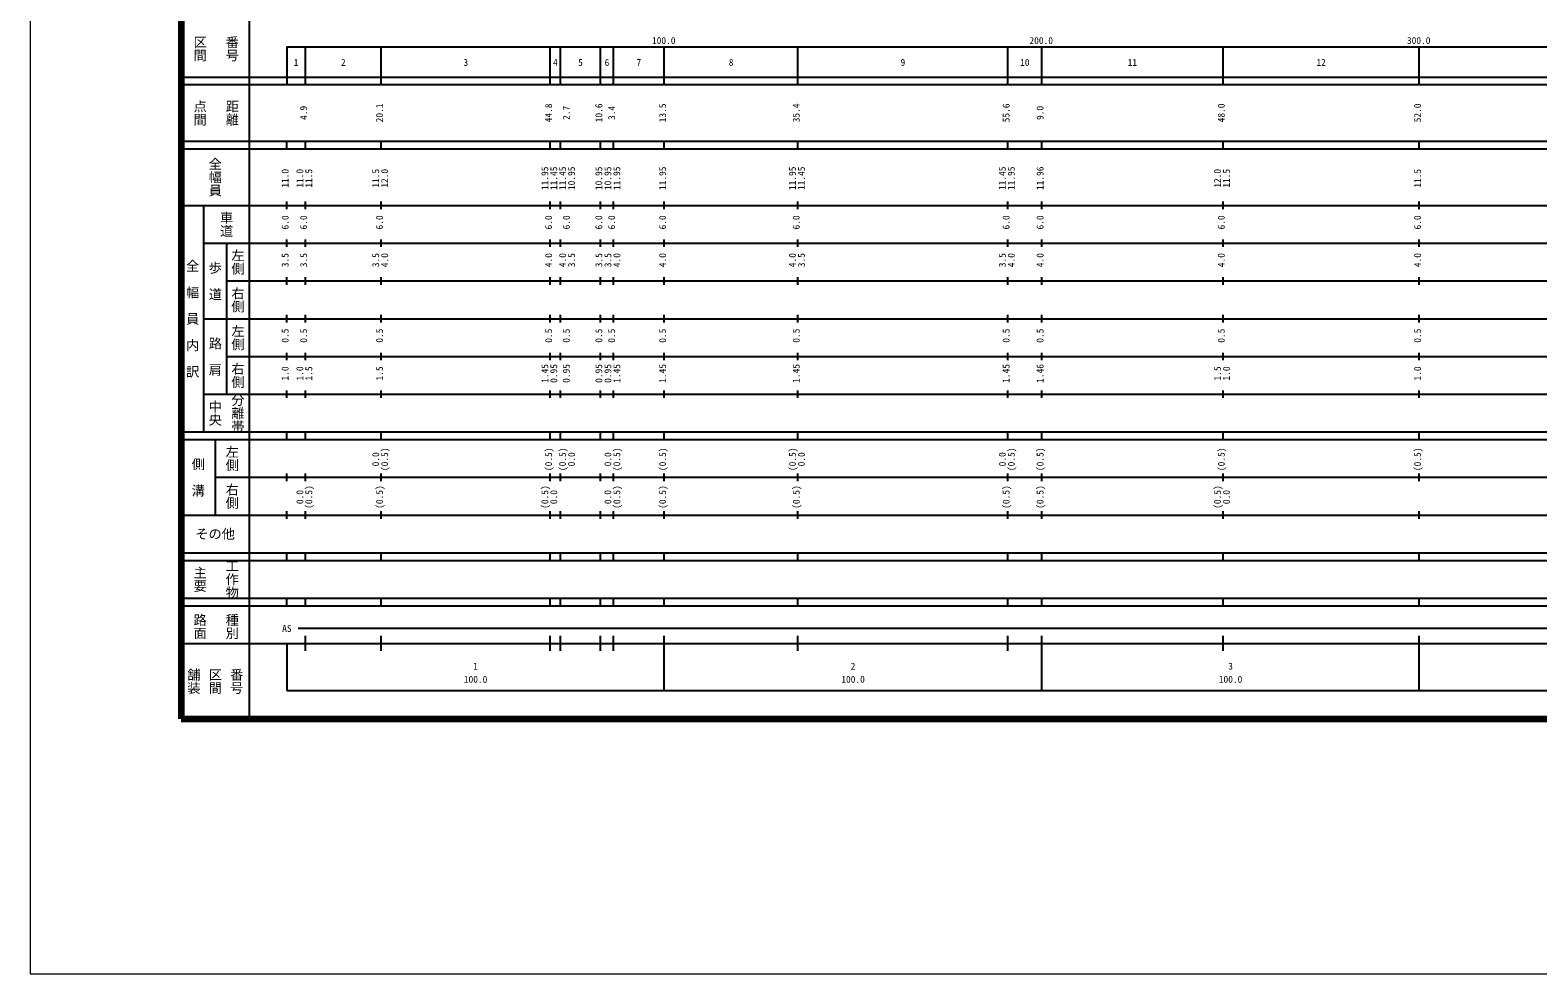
# Model space of a CAD drawing. Units: millimetres on the paper, enlarged 1000 times. Extents: x 0 to 700000, y -47500 to 447500.
# Drawn here: x 0 to 399406, y -47500 to 202409 of the extents above; entities that cross this region are included whole.
import ezdxf
from ezdxf.enums import TextEntityAlignment as Align

# ---------------------------------------------------------------- set-up
doc = ezdxf.new("R2010")
doc.units = ezdxf.units.MM
doc.header["$LTSCALE"] = 1000
for name, color, linetype, lineweight in [('M-TTL-BAND', 7, 'Continuous', 25), ('S-TTL', 7, 'Continuous', 25), ('作業レイヤ1', 7, 'Continuous', 13)]:
    doc.layers.add(name, color=color, linetype=linetype, lineweight=lineweight)
doc.styles.add('@ＭＳ ゴシック', font='')
doc.styles.add('ＭＳ ゴシック', font='')
doc.styles.get('@ＭＳ ゴシック').set_extended_font_data('@MS Gothic')
doc.styles.get('ＭＳ ゴシック').set_extended_font_data('MS Gothic')

msp = doc.modelspace()

# ---------------------------------------------------------------- linework, layer by layer
at = {"layer": 'M-TTL-BAND'}
for p, q in [((58000, 370000), (58000, 20000)), ((68000, 198000), (579000, 198000)), ((68000, 198000), (68000, 188000)), ((72900, 188000), (72900, 198000)), ((93000, 188000), (93000, 198000)), ((137800, 188000), (137800, 198000)), ((140500, 188000), (140500, 198000)), ((151100, 188000), (151100, 198000)), ((154500, 188000), (154500, 198000)), ((168000, 188000), (168000, 198000)), ((203400, 188000), (203400, 198000)), ((259000, 188000), (259000, 198000)), ((268000, 188000), (268000, 198000)), ((316000, 188000), (316000, 198000)), ((368000, 188000), (368000, 198000)), ((40000, 190000), (579000, 190000)), ((40000, 188000), (579000, 188000)), ((40000, 173000), (579000, 173000)), ((68000, 171000), (68000, 173000)), ((72900, 171000), (72900, 173000)), ((93000, 171000), (93000, 173000)), ((137800, 171000), (137800, 173000)), ((140500, 171000), (140500, 173000)), ((151100, 171000), (151100, 173000)), ((154500, 171000), (154500, 173000)), ((168000, 171000), (168000, 173000)), ((203400, 171000), (203400, 173000)), ((259000, 171000), (259000, 173000)), ((268000, 171000), (268000, 173000)), ((316000, 171000), (316000, 173000)), ((368000, 171000), (368000, 173000)), ((40000, 171000), (579000, 171000)), ((40000, 156000), (579000, 156000)), ((46000, 96000), (46000, 156000)), ((68000, 155000), (68000, 157000)), ((72900, 155000), (72900, 157000)), ((93000, 155000), (93000, 157000)), ((137800, 155000), (137800, 157000)), ((140500, 155000), (140500, 157000)), ((151100, 155000), (151100, 157000)), ((154500, 155000), (154500, 157000)), ((168000, 155000), (168000, 157000)), ((203400, 155000), (203400, 157000)), ((259000, 155000), (259000, 157000)), ((268000, 155000), (268000, 157000)), ((316000, 155000), (316000, 157000)), ((368000, 155000), (368000, 157000)), ((46000, 146000), (579000, 146000)), ((52000, 146000), (52000, 106000)), ((68000, 145000), (68000, 147000)), ((72900, 145000), (72900, 147000)), ((93000, 145000), (93000, 147000)), ((137800, 145000), (137800, 147000)), ((140500, 145000), (140500, 147000)), ((151100, 145000), (151100, 147000)), ((154500, 145000), (154500, 147000)), ((168000, 145000), (168000, 147000)), ((203400, 145000), (203400, 147000)), ((259000, 145000), (259000, 147000)), ((268000, 145000), (268000, 147000)), ((316000, 145000), (316000, 147000)), ((368000, 145000), (368000, 147000)), ((52000, 136000), (579000, 136000)), ((68000, 135000), (68000, 137000)), ((72900, 135000), (72900, 137000)), ((93000, 135000), (93000, 137000)), ((137800, 135000), (137800, 137000)), ((140500, 135000), (140500, 137000)), ((151100, 135000), (151100, 137000)), ((154500, 135000), (154500, 137000)), ((168000, 135000), (168000, 137000)), ((203400, 135000), (203400, 137000)), ((259000, 135000), (259000, 137000)), ((268000, 135000), (268000, 137000)), ((316000, 135000), (316000, 137000)), ((368000, 135000), (368000, 137000)), ((46000, 126000), (579000, 126000)), ((68000, 125000), (68000, 127000)), ((72900, 125000), (72900, 127000)), ((93000, 125000), (93000, 127000)), ((137800, 125000), (137800, 127000)), ((140500, 125000), (140500, 127000)), ((151100, 125000), (151100, 127000)), ((154500, 125000), (154500, 127000)), ((168000, 125000), (168000, 127000)), ((203400, 125000), (203400, 127000)), ((259000, 125000), (259000, 127000)), ((268000, 125000), (268000, 127000)), ((316000, 125000), (316000, 127000)), ((368000, 125000), (368000, 127000)), ((52000, 116000), (579000, 116000)), ((68000, 115000), (68000, 117000)), ((72900, 115000), (72900, 117000)), ((93000, 115000), (93000, 117000)), ((137800, 115000), (137800, 117000)), ((140500, 115000), (140500, 117000)), ((151100, 115000), (151100, 117000)), ((154500, 115000), (154500, 117000)), ((168000, 115000), (168000, 117000)), ((203400, 115000), (203400, 117000)), ((259000, 115000), (259000, 117000)), ((268000, 115000), (268000, 117000)), ((316000, 115000), (316000, 117000)), ((368000, 115000), (368000, 117000)), ((46000, 106000), (579000, 106000)), ((68000, 105000), (68000, 107000)), ((72900, 105000), (72900, 107000)), ((93000, 105000), (93000, 107000)), ((137800, 105000), (137800, 107000)), ((140500, 105000), (140500, 107000)), ((151100, 105000), (151100, 107000)), ((154500, 105000), (154500, 107000)), ((168000, 105000), (168000, 107000)), ((203400, 105000), (203400, 107000)), ((259000, 105000), (259000, 107000)), ((268000, 105000), (268000, 107000)), ((316000, 105000), (316000, 107000)), ((368000, 105000), (368000, 107000)), ((40000, 96000), (579000, 96000)), ((68000, 94000), (68000, 96000)), ((72900, 94000), (72900, 96000)), ((93000, 94000), (93000, 96000)), ((137800, 94000), (137800, 96000)), ((140500, 94000), (140500, 96000)), ((151100, 94000), (151100, 96000)), ((154500, 94000), (154500, 96000)), ((168000, 94000), (168000, 96000)), ((203400, 94000), (203400, 96000)), ((259000, 94000), (259000, 96000)), ((268000, 94000), (268000, 96000)), ((316000, 94000), (316000, 96000)), ((368000, 94000), (368000, 96000)), ((40000, 94000), (579000, 94000)), ((49000, 94000), (49000, 74000)), ((49000, 84000), (579000, 84000)), ((68000, 83000), (68000, 85000)), ((72900, 83000), (72900, 85000)), ((93000, 83000), (93000, 85000)), ((137800, 83000), (137800, 85000)), ((140500, 83000), (140500, 85000)), ((151100, 83000), (151100, 85000)), ((154500, 83000), (154500, 85000)), ((168000, 83000), (168000, 85000)), ((203400, 83000), (203400, 85000)), ((259000, 83000), (259000, 85000)), ((268000, 83000), (268000, 85000)), ((316000, 83000), (316000, 85000)), ((368000, 83000), (368000, 85000)), ((40000, 74000), (579000, 74000)), ((68000, 73000), (68000, 75000)), ((72900, 73000), (72900, 75000)), ((93000, 73000), (93000, 75000)), ((137800, 73000), (137800, 75000)), ((140500, 73000), (140500, 75000)), ((151100, 73000), (151100, 75000)), ((154500, 73000), (154500, 75000)), ((168000, 73000), (168000, 75000)), ((203400, 73000), (203400, 75000)), ((259000, 73000), (259000, 75000)), ((268000, 73000), (268000, 75000)), ((316000, 73000), (316000, 75000)), ((368000, 73000), (368000, 75000)), ((40000, 64000), (579000, 64000)), ((68000, 62000), (68000, 64000)), ((72900, 62000), (72900, 64000)), ((93000, 62000), (93000, 64000)), ((137800, 62000), (137800, 64000)), ((140500, 62000), (140500, 64000)), ((151100, 62000), (151100, 64000)), ((154500, 62000), (154500, 64000)), ((168000, 62000), (168000, 64000)), ((203400, 62000), (203400, 64000)), ((259000, 62000), (259000, 64000)), ((268000, 62000), (268000, 64000)), ((316000, 62000), (316000, 64000)), ((368000, 62000), (368000, 64000)), ((40000, 62000), (579000, 62000)), ((40000, 52000), (579000, 52000)), ((68000, 50000), (68000, 52000)), ((72900, 50000), (72900, 52000)), ((93000, 50000), (93000, 52000)), ((137800, 50000), (137800, 52000)), ((140500, 50000), (140500, 52000)), ((151100, 50000), (151100, 52000)), ((154500, 50000), (154500, 52000)), ((168000, 50000), (168000, 52000)), ((203400, 50000), (203400, 52000)), ((259000, 50000), (259000, 52000)), ((268000, 50000), (268000, 52000)), ((316000, 50000), (316000, 52000)), ((368000, 50000), (368000, 52000)), ((40000, 50000), (579000, 50000)), ((71000, 44000), (565000, 44000)), ((40000, 40000), (579000, 40000)), ((68000, 40000), (68000, 27500)), ((72900, 38000), (72900, 42000)), ((93000, 38000), (93000, 42000)), ((137800, 38000), (137800, 42000)), ((140500, 38000), (140500, 42000)), ((151100, 38000), (151100, 42000)), ((154500, 38000), (154500, 42000)), ((168000, 27500), (168000, 42000)), ((203400, 38000), (203400, 42000)), ((259000, 38000), (259000, 42000)), ((268000, 27500), (268000, 42000)), ((316000, 38000), (316000, 42000)), ((368000, 27500), (368000, 42000)), ((68000, 27500), (579000, 27500))]:
    msp.add_line(p, q, dxfattribs=at)
at = {"layer": 'S-TTL', "color": 2, "lineweight": 140}
for p, q in [((40000, 380000), (40000, 20000)), ((40000, 20000), (680000, 20000))]:
    msp.add_line(p, q, dxfattribs=at)
at = {"layer": '作業レイヤ1'}
msp.add_lwpolyline([(0, -47500), (700000, -47500), (700000, 447500), (0, 447500)], close=True, dxfattribs=at)

# ---------------------------------------------------------------- texts
at = {"layer": 'M-TTL-BAND', "style": '@ＭＳ ゴシック'}
for s, p in [('区間', (45000, 197500)), ('番号', (53500, 197500)), ('点間', (45000, 180500)), ('距離', (53500, 180500)), ('全幅員', (49000, 163500)), ('車道', (52000, 151000)), ('左側', (55000, 141000)), ('全\u3000幅\u3000員\u3000内\u3000訳', (43000, 126000)), ('歩\u3000道', (49000, 136000)), ('右側', (55000, 131000)), ('左側', (55000, 121000)), ('路\u3000肩', (49000, 116000)), ('右側', (55000, 111000)), ('中央', (49000, 101000)), ('分離帯', (55000, 101000)), ('左側', (53500, 89000)), ('側\u3000溝', (44500, 84000)), ('右側', (53500, 79000)), ('主要', (45000, 57000)), ('工作物', (53500, 57000)), ('路面', (45000, 44500)), ('種別', (53500, 44500)), ('舗装', (43333, 30000)), ('区間', (49000, 30000)), ('番号', (54667, 30000))]:
    msp.add_text(s, height=2566, rotation=270, dxfattribs=at).set_placement(p, align=Align.MIDDLE_CENTER)
at = {"layer": 'M-TTL-BAND', "style": 'ＭＳ ゴシック'}
for s, p in [('100.0', (167844, 198195)), ('200.0', (267844, 198195)), ('300.0', (367844, 198195)), ('1', (70450, 192405)), ('2', (82950, 192405)), ('3', (115400, 192405)), ('4', (139150, 192405)), ('5', (145800, 192405)), ('6', (152800, 192405)), ('7', (161250, 192405)), ('8', (185700, 192405)), ('9', (231200, 192405)), ('10', (263500, 192405)), ('11', (292000, 192405)), ('12', (342000, 192405)), ('AS', (68000, 42500)), ('1', (118000, 32523)), ('2', (218000, 32523)), ('3', (318000, 32523)), ('100.0', (118000, 29033)), ('100.0', (218000, 29033)), ('100.0', (318000, 29033))]:
    msp.add_text(s, height=1833, dxfattribs=at).set_placement(p, align=Align.BOTTOM_CENTER)
for s, p in [('4.9', (73900, 180500)), ('20.1', (94000, 180500)), ('44.8', (138800, 180500)), ('2.7', (143500, 180500)), ('10.6', (152100, 180500)), ('3.4', (155500, 180500)), ('13.5', (169000, 180500)), ('35.4', (204400, 180500)), ('55.6', (260000, 180500)), ('9.0', (269000, 180500)), ('48.0', (317000, 180500)), ('52.0', (369000, 180500)), ('11.0', (69000, 163174)), ('11.0', (72900, 163174)), ('11.5', (75270, 163174)), ('11.5', (93000, 163174)), ('12.0', (95370, 163174)), ('11.95', (137800, 163174)), ('11.45', (140170, 163174)), ('11.45', (142500, 163174)), ('10.95', (144870, 163174)), ('10.95', (152100, 163174)), ('10.95', (154500, 163174)), ('11.95', (156870, 163174)), ('11.95', (169000, 163174)), ('11.95', (203400, 163174)), ('11.45', (205770, 163174)), ('11.45', (259000, 163174)), ('11.95', (261370, 163174)), ('11.96', (269000, 163174)), ('12.0', (316000, 163174)), ('11.5', (318370, 163174)), ('11.5', (369000, 163174)), ('6.0', (69000, 151500)), ('6.0', (73900, 151500)), ('6.0', (94000, 151500)), ('6.0', (138800, 151500)), ('6.0', (143500, 151500)), ('6.0', (152100, 151500)), ('6.0', (155500, 151500)), ('6.0', (169000, 151500)), ('6.0', (204400, 151500)), ('6.0', (260000, 151500)), ('6.0', (269000, 151500)), ('6.0', (317000, 151500)), ('6.0', (369000, 151500)), ('3.5', (69000, 141500)), ('3.5', (73900, 141500)), ('3.5', (93000, 141500)), ('4.0', (95370, 141500)), ('4.0', (138800, 141500)), ('4.0', (142500, 141500)), ('3.5', (144870, 141500)), ('3.5', (152100, 141500)), ('3.5', (154500, 141500)), ('4.0', (156870, 141500)), ('4.0', (169000, 141500)), ('4.0', (203400, 141500)), ('3.5', (205770, 141500)), ('3.5', (259000, 141500)), ('4.0', (261370, 141500)), ('4.0', (269000, 141500)), ('4.0', (317000, 141500)), ('4.0', (369000, 141500)), ('0.5', (69000, 121500)), ('0.5', (73900, 121500)), ('0.5', (94000, 121500)), ('0.5', (138800, 121500)), ('0.5', (143500, 121500)), ('0.5', (152100, 121500)), ('0.5', (155500, 121500)), ('0.5', (169000, 121500)), ('0.5', (204400, 121500)), ('0.5', (260000, 121500)), ('0.5', (269000, 121500)), ('0.5', (317000, 121500)), ('0.5', (369000, 121500)), ('1.0', (69000, 111500)), ('1.0', (72900, 111500)), ('1.5', (75270, 111500)), ('1.5', (94000, 111500)), ('1.45', (137800, 111500)), ('0.95', (140170, 111500)), ('0.95', (143500, 111500)), ('0.95', (152100, 111500)), ('0.95', (154500, 111500)), ('1.45', (156870, 111500)), ('1.45', (169000, 111500)), ('1.45', (204400, 111500)), ('1.45', (260000, 111500)), ('1.46', (269000, 111500)), ('1.5', (316000, 111500)), ('1.0', (318370, 111500)), ('1.0', (369000, 111500)), ('0.0', (93000, 88764)), ('(0.5)', (95370, 88764)), ('(0.5)', (138800, 88764)), ('(0.5)', (142500, 88764)), ('0.0', (144870, 88764)), ('0.0', (154500, 88764)), ('(0.5)', (156870, 88764)), ('(0.5)', (169000, 88764)), ('(0.5)', (203400, 88764)), ('0.0', (205770, 88764)), ('0.0', (259000, 88764)), ('(0.5)', (261370, 88764)), ('(0.5)', (269000, 88764)), ('(0.5)', (317000, 88764)), ('(0.5)', (369000, 88764)), ('0.0', (72900, 78764)), ('(0.5)', (75270, 78764)), ('(0.5)', (94000, 78764)), ('(0.5)', (137800, 78764)), ('0.0', (140170, 78764)), ('0.0', (154500, 78764)), ('(0.5)', (156870, 78764)), ('(0.5)', (169000, 78764)), ('(0.5)', (204400, 78764)), ('(0.5)', (260000, 78764)), ('(0.5)', (269000, 78764)), ('(0.5)', (316000, 78764)), ('0.0', (318370, 78764))]:
    msp.add_text(s, height=1833, rotation=90, dxfattribs=at).set_placement(p, align=Align.BOTTOM_CENTER)
msp.add_text('その他', height=2566, dxfattribs=at).set_placement((49000, 69000), align=Align.MIDDLE_CENTER)

doc.saveas('drawing.dxf')
